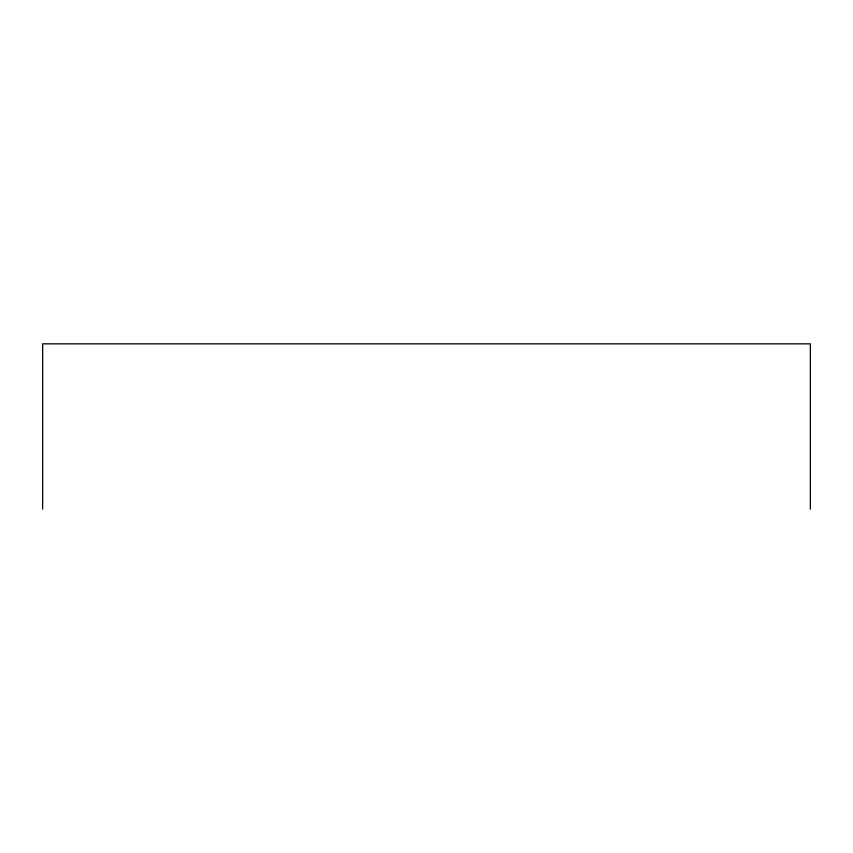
<?xml version="1.0" encoding="UTF-8"?>
<svg xmlns="http://www.w3.org/2000/svg" width="853" height="853" viewBox="0 0 853 853"><rect width="100%" height="100%" fill="white"/><g stroke="black" fill="none" stroke-linecap="round" stroke-linejoin="round"><path stroke-width="1.28" d="M810.35 509.156L810.35 343.844L42.65 343.844L42.65 509.156"/></g></svg>
